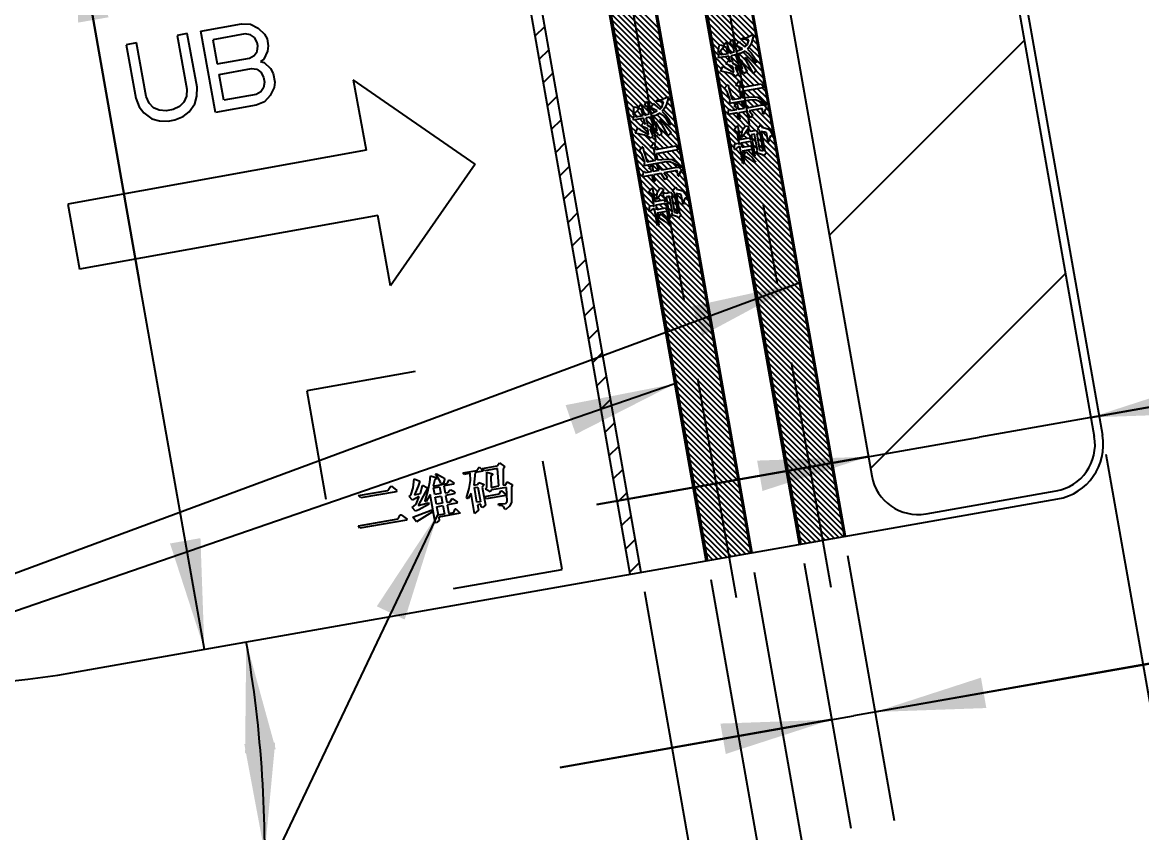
# Model space of a CAD drawing. Header units: millimetres. Extents: x 0 to 210, y 0 to 297.
# Drawn here: x 126.87 to 147.18, y 159.3 to 174.01 of the extents above; entities that cross this region are included whole.
import ezdxf

# ---------------------------------------------------------------- set-up
doc = ezdxf.new("R2010")
doc.units = ezdxf.units.MM
doc.header["$LTSCALE"] = 19.36
doc.linetypes.add('CENTER', pattern=[0.6, 0.375, -0.075, 0.075, -0.075])
doc.layers.get('0').update_dxf_attribs({"linetype": 'CONTINUOUS'})
doc.layers.add('00_COSMETICS', color=7, linetype='CONTINUOUS')
doc.layers.add('DEFAULT_1', color=7, linetype='CENTER')
doc.styles.get("Standard").update_dxf_attribs({"font": 'SIMPLEX.SHX', "width": 0.56})
doc.dimstyles.new('DIMSTYLE_2', dxfattribs={"dimtxt": 2, "dimasz": 2, "dimexe": 2, "dimexo": 0.35, "dimgap": 0.5, "dimtad": 1, "dimzin": 0, "dimdsep": 46, "dimtxsty": 'STANDARD', "dimblk": '_FILLED', "dimblk1": '_FILLED', "dimblk2": '_FILLED', "dimcen": 0.09, "dimazin": 0, "dimtp": 0.01, "dimtm": 0.01, "dimtfac": 1, "dimtofl": 0, "dimtmove": 0, "dimatfit": 3, "dimldrblk": '_FILLED', "dimfxl": 1, "dimtolj": 1, "dimtzin": 0, "dimarcsym": 0})
doc.dimstyles.new('DIMSTYLE_5', dxfattribs={"dimtxt": 2, "dimasz": 2, "dimexe": 2, "dimexo": 0.35, "dimgap": 1, "dimtad": 0, "dimtih": 1, "dimtoh": 1, "dimdec": 1, "dimzin": 0, "dimdsep": 46, "dimtxsty": 'STANDARD', "dimblk": '_FILLED', "dimblk1": '_FILLED', "dimblk2": '_FILLED', "dimcen": 0.09, "dimazin": 0, "dimtp": 0.5, "dimtm": 0.5, "dimtfac": 1, "dimtdec": -1, "dimtofl": 0, "dimtmove": 0, "dimatfit": 3, "dimldrblk": '_FILLED', "dimfxl": 1, "dimtolj": 1, "dimtzin": 0, "dimarcsym": 0})
doc.dimstyles.get("Standard").update_dxf_attribs({"dimtxt": 2, "dimasz": 2, "dimexe": 2, "dimexo": 0.35, "dimtad": 1, "dimzin": 0, "dimdsep": 46, "dimtxsty": 'STANDARD', "dimblk": '_FILLED', "dimblk1": '_FILLED', "dimblk2": '_FILLED', "dimcen": 0.09, "dimazin": 0, "dimtol": 1, "dimtp": 0.01, "dimtm": 0.01, "dimtfac": 1, "dimtofl": 0, "dimtmove": 0, "dimatfit": 3, "dimldrblk": '_FILLED', "dimfxl": 1, "dimtolj": 1, "dimtzin": 0, "dimarcsym": 0})

# ---------------------------------------------------------------- blocks, each defined once
blk = doc.blocks.new('_FILLED')
at = {"color": 0, "linetype": 'BYBLOCK'}
blk.add_solid([(0, 0), (-1, 0.14), (-1, -0.14)], dxfattribs=at)
blk = doc.blocks.new('*D4')
at = {"color": 2}
for p, q in [((128.996, 169.326), (126.379, 184.171)), ((127.816, 176.022), (128.996, 169.326)), ((130.177, 162.629), (128.996, 169.326))]:
    blk.add_line(p, q, dxfattribs=at)
at = {"color": 2, "xscale": 2, "yscale": 2, "zscale": 2}
for p, rotation in [((127.816, 176.022), 100), ((130.177, 162.629), 280)]:
    blk.add_blockref('_FILLED', p, dxfattribs=dict(at, rotation=rotation))
blk = doc.blocks.new('*D19')
at = {"color": 2}
for p, q in [((159.22, 169.123), (144.242, 166.482)), ((146.261, 166.838), (159.22, 169.123)), ((137.299, 165.258), (144.242, 166.482)), ((142.223, 166.126), (137.299, 165.258))]:
    blk.add_line(p, q, dxfattribs=at)
at = {"color": 2, "xscale": 2, "yscale": 2, "zscale": 2}
for p, rotation in [((146.261, 166.838), 190), ((142.223, 166.126), 10)]:
    blk.add_blockref('_FILLED', p, dxfattribs=dict(at, rotation=rotation))
blk = doc.blocks.new('*D20')
at = {"color": 2}
blk.add_line((89.514, 158.926), (133.272, 158.926), dxfattribs=at)
blk.add_arc((109.176, 158.926), 22.096, 357.31, 10, dxfattribs=at)
for points in [[(131.471, 160.815), (130.936, 162.763), (130.916, 160.743)], [(130.901, 160.911), (131.272, 158.926), (131.461, 160.936)]]:
    blk.add_solid(points, dxfattribs=at)
blk = doc.blocks.new('*D28')
at = {"color": 2}
for p, q in [((141.844, 164.331), (142.692, 159.522)), ((141.056, 164.192), (141.904, 159.384)), ((154.473, 163.631), (141.951, 161.423)), ((142.345, 161.492), (154.473, 163.631)), ((136.633, 160.485), (141.951, 161.423)), ((141.557, 161.353), (136.633, 160.485))]:
    blk.add_line(p, q, dxfattribs=at)
at = {"color": 2, "xscale": 2, "yscale": 2, "zscale": 2}
for p, rotation in [((142.345, 161.492), 190), ((141.557, 161.353), 10)]:
    blk.add_blockref('_FILLED', p, dxfattribs=dict(at, rotation=rotation))
blk = doc.blocks.new('*D29')
at = {"color": 2}
for p, q in [((139.365, 163.894), (141.492, 151.828)), ((140.153, 164.032), (142.28, 151.967)), ((146.857, 154.805), (141.539, 153.867)), ((141.933, 153.937), (146.857, 154.805)), ((132.872, 152.339), (141.539, 153.867)), ((141.145, 153.798), (132.872, 152.339))]:
    blk.add_line(p, q, dxfattribs=at)
at = {"color": 2, "xscale": 2, "yscale": 2, "zscale": 2}
for p, rotation in [((141.933, 153.937), 190), ((141.145, 153.798), 10)]:
    blk.add_blockref('_FILLED', p, dxfattribs=dict(at, rotation=rotation))
blk = doc.blocks.new('*D33')
at = {"color": 2}
for p, q in [((146.53, 166.172), (148.525, 154.863)), ((138.159, 163.681), (139.979, 153.356)), ((143.905, 156.079), (157.335, 158.448)), ((148.177, 156.833), (143.905, 156.079)), ((139.632, 155.326), (143.905, 156.079))]:
    blk.add_line(p, q, dxfattribs=at)
at = {"color": 2, "xscale": 2, "yscale": 2, "zscale": 2}
for p, rotation in [((148.177, 156.833), 10), ((139.632, 155.326), 190)]:
    blk.add_blockref('_FILLED', p, dxfattribs=dict(at, rotation=rotation))

msp = doc.modelspace()

# ---------------------------------------------------------------- linework, layer by layer
at = {"color": 9}
for p, q in [((140.971, 164.532), (138.61, 177.926)), ((141.808, 164.68), (139.446, 178.073)), ((140.116, 164.381), (137.755, 177.775)), ((139.28, 164.234), (136.918, 177.627))]:
    msp.add_line(p, q, dxfattribs=at)
at = {"color": 4}
for p, q in [((138.634, 177.93), (140.996, 164.536)), ((139.422, 178.069), (141.783, 164.675)), ((137.73, 177.771), (140.092, 164.377)), ((136.942, 177.632), (139.304, 164.238)), ((137.901, 163.991), (135.539, 177.384)), ((135.736, 177.419), (138.098, 164.026)), ((139.594, 173.584), (139.635, 173.643)), ((139.635, 173.643), (139.647, 173.645)), ((139.647, 173.645), (139.708, 173.449)), ((139.714, 173.631), (139.741, 173.7)), ((139.717, 173.618), (139.714, 173.631)), ((139.758, 173.6), (139.717, 173.618)), ((139.741, 173.7), (139.756, 173.69)), ((139.756, 173.69), (139.831, 173.484)), ((139.823, 173.598), (139.864, 173.657)), ((139.864, 173.657), (139.877, 173.659)), ((139.877, 173.659), (139.894, 173.637)), ((139.894, 173.637), (139.984, 173.562)), ((139.92, 173.706), (139.931, 173.72)), ((140.052, 173.69), (139.92, 173.706)), ((139.931, 173.72), (140.018, 173.736)), ((140.018, 173.736), (140.114, 173.779)), ((140.028, 173.609), (140.052, 173.69)), ((140.101, 173.634), (140.072, 173.578)), ((140.141, 173.77), (140.101, 173.634)), ((140.114, 173.779), (140.126, 173.781)), ((140.126, 173.781), (140.141, 173.77)), ((139.499, 173.464), (139.513, 173.531)), ((139.511, 173.466), (139.499, 173.464)), ((139.504, 173.362), (139.516, 173.441)), ((139.544, 173.498), (139.511, 173.466)), ((139.513, 173.531), (139.516, 173.583)), ((139.516, 173.583), (139.539, 173.6)), ((139.516, 173.441), (139.528, 173.443)), ((139.528, 173.443), (139.558, 173.423)), ((139.539, 173.6), (139.594, 173.584)), ((139.588, 173.544), (139.544, 173.498)), ((139.558, 173.423), (139.683, 173.445)), ((139.598, 173.559), (139.588, 173.544)), ((139.65, 173.555), (139.596, 173.571)), ((139.596, 173.571), (139.598, 173.559)), ((139.683, 173.445), (139.65, 173.555)), ((139.708, 173.449), (139.793, 173.477)), ((139.817, 173.417), (139.729, 173.401)), ((139.793, 173.477), (139.758, 173.6)), ((139.868, 173.271), (139.817, 173.417)), ((139.825, 173.586), (139.823, 173.598)), ((139.939, 173.528), (139.825, 173.586)), ((139.831, 173.484), (139.939, 173.528)), ((139.914, 173.447), (139.852, 173.436)), ((139.852, 173.436), (139.889, 173.3)), ((139.985, 173.485), (139.914, 173.447)), ((139.984, 173.562), (140.028, 173.609)), ((140.044, 173.444), (139.985, 173.485)), ((140.072, 173.578), (140.031, 173.519)), ((140.031, 173.519), (140.094, 173.453)), ((140.109, 173.365), (140.044, 173.444)), ((140.094, 173.453), (140.145, 173.384)), ((139.692, 173.395), (139.504, 173.362)), ((139.546, 173.124), (139.583, 173.208)), ((139.583, 173.208), (139.595, 173.21)), ((139.595, 173.21), (139.625, 173.189)), ((139.639, 173.256), (139.692, 173.317)), ((139.764, 173.201), (139.639, 173.256)), ((139.724, 173.284), (139.692, 173.395)), ((139.692, 173.317), (139.705, 173.32)), ((139.705, 173.32), (139.724, 173.284)), ((139.729, 173.401), (139.761, 173.291)), ((139.761, 173.291), (139.751, 173.276)), ((139.751, 173.276), (139.938, 173.167)), ((139.889, 173.3), (139.868, 173.271)), ((139.897, 173.328), (139.909, 173.33)), ((139.899, 173.315), (139.897, 173.328)), ((139.938, 173.167), (139.899, 173.315)), ((139.909, 173.33), (139.988, 173.176)), ((139.982, 173.356), (139.992, 173.37)), ((140.133, 173.086), (139.982, 173.356)), ((139.992, 173.37), (140.005, 173.373)), ((140.005, 173.373), (140.138, 173.203)), ((140.162, 173.284), (140.109, 173.365)), ((140.145, 173.384), (140.187, 173.289)), ((140.19, 173.276), (140.162, 173.284)), ((140.187, 173.289), (140.19, 173.276)), ((139.707, 173.088), (139.546, 173.124)), ((139.625, 173.189), (139.782, 173.101)), ((139.791, 173.051), (139.707, 173.088)), ((139.782, 173.101), (139.764, 173.201)), ((139.808, 173.028), (139.791, 173.051)), ((139.947, 173.117), (139.804, 173.195)), ((139.804, 173.195), (139.847, 173.1)), ((139.864, 173.077), (139.808, 173.028)), ((139.847, 173.1), (139.864, 173.077)), ((139.966, 173.082), (139.947, 173.117)), ((140.024, 173.118), (139.966, 173.082)), ((139.988, 173.176), (140.024, 173.118)), ((140.145, 173.088), (140.133, 173.086)), ((140.138, 173.203), (140.189, 173.134)), ((140.189, 173.134), (140.145, 173.088)), ((139.613, 172.814), (139.667, 172.875)), ((139.616, 172.801), (139.613, 172.814)), ((139.666, 172.733), (139.616, 172.801)), ((139.667, 172.875), (139.68, 172.877)), ((139.68, 172.877), (139.695, 172.789)), ((139.822, 172.876), (139.873, 172.95)), ((139.824, 172.864), (139.822, 172.876)), ((139.878, 172.847), (139.824, 172.864)), ((139.873, 172.95), (139.886, 172.952)), ((139.916, 172.635), (139.878, 172.847)), ((139.886, 172.952), (139.908, 172.827)), ((139.908, 172.827), (140.283, 172.893)), ((140.309, 172.82), (139.921, 172.752)), ((140.283, 172.893), (140.319, 172.835)), ((140.319, 172.835), (140.309, 172.82)), ((138.385, 172.594), (138.473, 172.609)), ((138.473, 172.609), (138.568, 172.652)), ((138.596, 172.644), (138.555, 172.507)), ((138.568, 172.652), (138.581, 172.654)), ((138.581, 172.654), (138.596, 172.644)), ((139.716, 172.599), (139.666, 172.733)), ((139.695, 172.789), (139.753, 172.606)), ((139.702, 172.533), (139.716, 172.599)), ((139.753, 172.606), (139.916, 172.635)), ((139.921, 172.752), (139.941, 172.639)), ((139.941, 172.639), (140.106, 172.655)), ((140.167, 172.602), (140.064, 172.596)), ((140.106, 172.655), (140.21, 172.648)), ((140.278, 172.557), (140.167, 172.602)), ((140.21, 172.648), (140.296, 172.599)), ((140.296, 172.599), (140.374, 172.522)), ((137.953, 172.337), (137.967, 172.404)), ((137.967, 172.404), (137.971, 172.456)), ((137.971, 172.456), (137.994, 172.473)), ((137.994, 172.473), (138.048, 172.457)), ((138.042, 172.417), (137.999, 172.371)), ((138.053, 172.432), (138.042, 172.417)), ((138.048, 172.457), (138.09, 172.516)), ((138.105, 172.428), (138.051, 172.444)), ((138.051, 172.444), (138.053, 172.432)), ((138.09, 172.516), (138.102, 172.518)), ((138.102, 172.518), (138.162, 172.322)), ((138.137, 172.318), (138.105, 172.428)), ((138.169, 172.504), (138.195, 172.573)), ((138.171, 172.491), (138.169, 172.504)), ((138.213, 172.473), (138.171, 172.491)), ((138.195, 172.573), (138.21, 172.563)), ((138.21, 172.563), (138.285, 172.357)), ((138.248, 172.35), (138.213, 172.473)), ((138.278, 172.471), (138.319, 172.53)), ((138.28, 172.459), (138.278, 172.471)), ((138.393, 172.402), (138.28, 172.459)), ((138.285, 172.357), (138.393, 172.402)), ((138.319, 172.53), (138.332, 172.533)), ((138.332, 172.533), (138.348, 172.51)), ((138.348, 172.51), (138.439, 172.435)), ((138.375, 172.579), (138.385, 172.594)), ((138.507, 172.563), (138.375, 172.579)), ((138.439, 172.435), (138.482, 172.482)), ((138.482, 172.482), (138.507, 172.563)), ((138.526, 172.451), (138.485, 172.392)), ((138.555, 172.507), (138.526, 172.451)), ((139.672, 172.334), (139.694, 172.428)), ((139.694, 172.428), (139.707, 172.43)), ((140.064, 172.596), (139.702, 172.533)), ((139.707, 172.43), (139.724, 172.407)), ((139.724, 172.407), (139.836, 172.427)), ((139.786, 172.496), (139.798, 172.498)), ((139.83, 172.465), (139.786, 172.496)), ((139.798, 172.498), (139.839, 172.557)), ((139.836, 172.427), (139.83, 172.465)), ((139.839, 172.557), (139.861, 172.432)), ((139.861, 172.432), (139.974, 172.452)), ((139.929, 172.56), (139.942, 172.562)), ((139.974, 172.452), (139.929, 172.56)), ((139.942, 172.562), (140.024, 172.46)), ((140.024, 172.46), (140.299, 172.509)), ((140.298, 172.444), (140.06, 172.402)), ((140.06, 172.402), (140.125, 172.324)), ((140.364, 172.507), (140.278, 172.557)), ((140.315, 172.344), (140.298, 172.444)), ((140.299, 172.509), (140.339, 172.503)), ((140.352, 172.428), (140.328, 172.346)), ((140.339, 172.503), (140.387, 172.447)), ((140.375, 172.445), (140.352, 172.428)), ((140.376, 172.51), (140.364, 172.507)), ((140.374, 172.522), (140.376, 172.51)), ((140.387, 172.447), (140.375, 172.445)), ((137.966, 172.339), (137.953, 172.337)), ((137.959, 172.235), (137.97, 172.314)), ((138.146, 172.268), (137.959, 172.235)), ((137.999, 172.371), (137.966, 172.339)), ((137.97, 172.314), (137.983, 172.316)), ((137.983, 172.316), (138.012, 172.296)), ((138.012, 172.296), (138.137, 172.318)), ((138.179, 172.157), (138.146, 172.268)), ((138.147, 172.19), (138.159, 172.193)), ((138.159, 172.193), (138.179, 172.157)), ((138.162, 172.322), (138.248, 172.35)), ((138.271, 172.29), (138.184, 172.274)), ((138.184, 172.274), (138.216, 172.164)), ((138.323, 172.144), (138.271, 172.29)), ((138.369, 172.32), (138.307, 172.309)), ((138.307, 172.309), (138.343, 172.174)), ((138.351, 172.201), (138.364, 172.203)), ((138.354, 172.188), (138.351, 172.201)), ((138.364, 172.203), (138.443, 172.049)), ((138.44, 172.358), (138.369, 172.32)), ((138.437, 172.229), (138.447, 172.243)), ((138.587, 171.959), (138.437, 172.229)), ((138.499, 172.317), (138.44, 172.358)), ((138.447, 172.243), (138.46, 172.246)), ((138.46, 172.246), (138.593, 172.076)), ((138.485, 172.392), (138.549, 172.326)), ((138.564, 172.238), (138.499, 172.317)), ((138.549, 172.326), (138.599, 172.257)), ((138.617, 172.157), (138.564, 172.238)), ((138.599, 172.257), (138.642, 172.162)), ((139.847, 172.365), (139.672, 172.334)), ((139.869, 172.24), (139.847, 172.365)), ((139.892, 172.257), (139.869, 172.24)), ((140.01, 172.393), (139.872, 172.369)), ((139.872, 172.369), (139.892, 172.257)), ((140.082, 172.277), (140.01, 172.393)), ((140.125, 172.324), (140.082, 172.277)), ((140.328, 172.346), (140.315, 172.344)), ((138, 171.997), (138.037, 172.081)), ((138.162, 171.961), (138, 171.997)), ((138.037, 172.081), (138.05, 172.083)), ((138.05, 172.083), (138.079, 172.063)), ((138.079, 172.063), (138.237, 171.974)), ((138.093, 172.129), (138.147, 172.19)), ((138.219, 172.074), (138.093, 172.129)), ((138.216, 172.164), (138.206, 172.149)), ((138.206, 172.149), (138.393, 172.04)), ((138.237, 171.974), (138.219, 172.074)), ((138.401, 171.99), (138.259, 172.068)), ((138.259, 172.068), (138.301, 171.973)), ((138.343, 172.174), (138.323, 172.144)), ((138.393, 172.04), (138.354, 172.188)), ((138.42, 171.955), (138.401, 171.99)), ((138.479, 171.991), (138.42, 171.955)), ((138.443, 172.049), (138.479, 171.991)), ((138.593, 172.076), (138.643, 172.007)), ((138.643, 172.007), (138.6, 171.961)), ((138.644, 172.149), (138.617, 172.157)), ((138.642, 172.162), (138.644, 172.149)), ((139.786, 172.057), (139.837, 172.131)), ((139.788, 172.045), (139.786, 172.057)), ((139.844, 172.016), (139.788, 172.045)), ((139.837, 172.131), (139.852, 172.121)), ((139.884, 171.791), (139.844, 172.016)), ((139.852, 172.121), (139.894, 171.883)), ((139.922, 171.94), (139.94, 172.059)), ((140.05, 172.091), (139.937, 171.929)), ((139.94, 172.059), (139.991, 172.132)), ((139.991, 172.132), (140.046, 172.116)), ((140.043, 171.987), (140.057, 172.054)), ((140.046, 172.116), (140.05, 172.091)), ((140.057, 172.054), (140.072, 172.043)), ((140.072, 172.043), (140.099, 172.035)), ((140.099, 172.035), (140.186, 172.051)), ((140.186, 172.051), (140.22, 172.005)), ((140.22, 172.005), (140.197, 171.988)), ((140.197, 171.988), (140.25, 171.688)), ((140.22, 172.082), (140.261, 172.141)), ((140.222, 172.07), (140.22, 172.082)), ((140.253, 172.037), (140.222, 172.07)), ((140.317, 171.674), (140.253, 172.037)), ((140.261, 172.141), (140.273, 172.143)), ((140.273, 172.143), (140.292, 172.108)), ((140.347, 172.015), (140.281, 172.029)), ((140.281, 172.029), (140.342, 171.678)), ((140.292, 172.108), (140.401, 172.076)), ((140.375, 172.006), (140.347, 172.015)), ((140.406, 171.831), (140.375, 172.006)), ((140.401, 172.076), (140.448, 172.032)), ((140.448, 172.032), (140.484, 171.974)), ((138.245, 171.924), (138.162, 171.961)), ((138.262, 171.901), (138.245, 171.924)), ((138.318, 171.95), (138.262, 171.901)), ((138.276, 171.749), (138.328, 171.823)), ((138.301, 171.973), (138.318, 171.95)), ((138.328, 171.823), (138.34, 171.825)), ((138.34, 171.825), (138.362, 171.7)), ((138.6, 171.961), (138.587, 171.959)), ((139.796, 171.776), (139.805, 171.803)), ((139.805, 171.803), (139.867, 171.814)), ((139.867, 171.814), (139.884, 171.791)), ((139.894, 171.883), (140.056, 171.912)), ((139.917, 171.823), (140.092, 171.854)), ((139.933, 171.735), (139.917, 171.823)), ((139.925, 171.927), (139.922, 171.94)), ((139.937, 171.929), (139.925, 171.927)), ((140.045, 171.974), (140.043, 171.987)), ((140.072, 171.966), (140.045, 171.974)), ((140.056, 171.912), (140.088, 171.879)), ((140.088, 171.879), (140.072, 171.966)), ((140.092, 171.854), (140.114, 171.728)), ((140.16, 171.981), (140.097, 171.97)), ((140.097, 171.97), (140.166, 171.583)), ((140.213, 171.681), (140.16, 171.981)), ((140.416, 171.846), (140.406, 171.831)), ((140.43, 171.913), (140.416, 171.846)), ((140.45, 171.942), (140.43, 171.913)), ((140.473, 171.959), (140.45, 171.942)), ((140.484, 171.974), (140.473, 171.959)), ((138.068, 171.687), (138.122, 171.748)), ((138.07, 171.674), (138.068, 171.687)), ((138.121, 171.606), (138.07, 171.674)), ((138.17, 171.473), (138.121, 171.606)), ((138.122, 171.748), (138.134, 171.75)), ((138.134, 171.75), (138.15, 171.662)), ((138.15, 171.662), (138.208, 171.479)), ((138.278, 171.737), (138.276, 171.749)), ((138.333, 171.72), (138.278, 171.737)), ((138.37, 171.508), (138.333, 171.72)), ((138.362, 171.7), (138.738, 171.766)), ((138.763, 171.693), (138.376, 171.625)), ((138.376, 171.625), (138.395, 171.512)), ((138.738, 171.766), (138.774, 171.708)), ((138.774, 171.708), (138.763, 171.693)), ((139.797, 171.698), (139.796, 171.776)), ((139.81, 171.701), (139.797, 171.698)), ((139.843, 171.732), (139.81, 171.701)), ((139.878, 171.751), (139.843, 171.732)), ((139.891, 171.754), (139.878, 171.751)), ((139.946, 171.441), (139.891, 171.754)), ((140.106, 171.701), (139.931, 171.67)), ((139.931, 171.67), (139.969, 171.458)), ((140.083, 171.762), (139.933, 171.735)), ((139.969, 171.6), (139.998, 171.656)), ((139.972, 171.587), (139.969, 171.6)), ((140.072, 171.528), (139.972, 171.587)), ((139.998, 171.656), (140.011, 171.659)), ((140.011, 171.659), (140.042, 171.625)), ((140.042, 171.625), (140.12, 171.549)), ((140.114, 171.728), (140.083, 171.762)), ((140.116, 171.716), (140.106, 171.701)), ((140.143, 171.566), (140.116, 171.716)), ((140.166, 171.583), (140.143, 171.566)), ((140.194, 171.639), (140.213, 171.681)), ((140.303, 171.607), (140.194, 171.639)), ((140.25, 171.688), (140.317, 171.674)), ((140.333, 171.586), (140.303, 171.607)), ((140.374, 171.645), (140.333, 171.586)), ((140.342, 171.678), (140.374, 171.645)), ((138.156, 171.406), (138.17, 171.473)), ((138.519, 171.47), (138.156, 171.406)), ((138.208, 171.479), (138.37, 171.508)), ((138.253, 171.371), (138.294, 171.43)), ((138.294, 171.43), (138.316, 171.305)), ((138.384, 171.433), (138.396, 171.435)), ((138.429, 171.325), (138.384, 171.433)), ((138.395, 171.512), (138.56, 171.528)), ((138.396, 171.435), (138.479, 171.333)), ((138.479, 171.333), (138.754, 171.382)), ((138.621, 171.475), (138.519, 171.47)), ((138.56, 171.528), (138.665, 171.521)), ((138.732, 171.43), (138.621, 171.475)), ((138.665, 171.521), (138.751, 171.472)), ((138.818, 171.381), (138.732, 171.43)), ((138.751, 171.472), (138.829, 171.395)), ((138.754, 171.382), (138.793, 171.376)), ((138.831, 171.383), (138.818, 171.381)), ((138.829, 171.395), (138.831, 171.383)), ((139.969, 171.458), (139.946, 171.441)), ((140.161, 171.466), (140.072, 171.528)), ((140.12, 171.549), (140.171, 171.481)), ((140.173, 171.468), (140.161, 171.466)), ((140.171, 171.481), (140.173, 171.468)), ((138.127, 171.207), (138.149, 171.301)), ((138.302, 171.238), (138.127, 171.207)), ((138.149, 171.301), (138.161, 171.303)), ((138.161, 171.303), (138.178, 171.281)), ((138.178, 171.281), (138.291, 171.3)), ((138.24, 171.369), (138.253, 171.371)), ((138.284, 171.338), (138.24, 171.369)), ((138.291, 171.3), (138.284, 171.338)), ((138.324, 171.113), (138.302, 171.238)), ((138.316, 171.305), (138.429, 171.325)), ((138.465, 171.267), (138.327, 171.242)), ((138.327, 171.242), (138.347, 171.13)), ((138.537, 171.15), (138.465, 171.267)), ((138.752, 171.317), (138.515, 171.275)), ((138.515, 171.275), (138.58, 171.197)), ((138.58, 171.197), (138.537, 171.15)), ((138.77, 171.217), (138.752, 171.317)), ((138.782, 171.219), (138.77, 171.217)), ((138.807, 171.301), (138.782, 171.219)), ((138.793, 171.376), (138.842, 171.32)), ((138.829, 171.318), (138.807, 171.301)), ((138.842, 171.32), (138.829, 171.318)), ((138.24, 170.93), (138.292, 171.004)), ((138.292, 171.004), (138.306, 170.994)), ((138.306, 170.994), (138.348, 170.756)), ((138.347, 171.13), (138.324, 171.113)), ((138.395, 170.932), (138.446, 171.005)), ((138.446, 171.005), (138.501, 170.989)), ((138.501, 170.989), (138.505, 170.964)), ((138.674, 170.955), (138.715, 171.014)), ((138.715, 171.014), (138.728, 171.016)), ((138.728, 171.016), (138.747, 170.981)), ((138.747, 170.981), (138.856, 170.949)), ((138.242, 170.918), (138.24, 170.93)), ((138.299, 170.889), (138.242, 170.918)), ((138.339, 170.664), (138.299, 170.889)), ((138.348, 170.756), (138.511, 170.785)), ((138.377, 170.813), (138.395, 170.932)), ((138.379, 170.8), (138.377, 170.813)), ((138.392, 170.802), (138.379, 170.8)), ((138.505, 170.964), (138.392, 170.802)), ((138.498, 170.86), (138.512, 170.927)), ((138.5, 170.847), (138.498, 170.86)), ((138.527, 170.839), (138.5, 170.847)), ((138.511, 170.785), (138.542, 170.752)), ((138.512, 170.927), (138.526, 170.916)), ((138.526, 170.916), (138.553, 170.908)), ((138.542, 170.752), (138.527, 170.839)), ((138.615, 170.855), (138.552, 170.844)), ((138.552, 170.844), (138.62, 170.456)), ((138.553, 170.908), (138.641, 170.924)), ((138.667, 170.554), (138.615, 170.855)), ((138.641, 170.924), (138.675, 170.878)), ((138.675, 170.878), (138.652, 170.861)), ((138.652, 170.861), (138.705, 170.561)), ((138.676, 170.943), (138.674, 170.955)), ((138.708, 170.91), (138.676, 170.943)), ((138.772, 170.547), (138.708, 170.91)), ((138.802, 170.888), (138.735, 170.902)), ((138.735, 170.902), (138.797, 170.551)), ((138.829, 170.88), (138.802, 170.888)), ((138.86, 170.704), (138.829, 170.88)), ((138.856, 170.949), (138.902, 170.905)), ((138.884, 170.786), (138.871, 170.719)), ((138.905, 170.816), (138.884, 170.786)), ((138.902, 170.905), (138.938, 170.847)), ((138.928, 170.832), (138.905, 170.816)), ((138.938, 170.847), (138.928, 170.832)), ((138.251, 170.649), (138.259, 170.676)), ((138.252, 170.571), (138.251, 170.649)), ((138.264, 170.574), (138.252, 170.571)), ((138.259, 170.676), (138.322, 170.687)), ((138.297, 170.605), (138.264, 170.574)), ((138.333, 170.624), (138.297, 170.605)), ((138.322, 170.687), (138.339, 170.664)), ((138.345, 170.627), (138.333, 170.624)), ((138.4, 170.314), (138.345, 170.627)), ((138.372, 170.696), (138.547, 170.727)), ((138.387, 170.608), (138.372, 170.696)), ((138.561, 170.574), (138.386, 170.543)), ((138.537, 170.635), (138.387, 170.608)), ((138.569, 170.602), (138.537, 170.635)), ((138.547, 170.727), (138.569, 170.602)), ((138.571, 170.589), (138.561, 170.574)), ((138.598, 170.439), (138.571, 170.589)), ((138.871, 170.719), (138.86, 170.704)), ((138.386, 170.543), (138.423, 170.331)), ((138.424, 170.473), (138.453, 170.529)), ((138.426, 170.46), (138.424, 170.473)), ((138.527, 170.401), (138.426, 170.46)), ((138.453, 170.529), (138.465, 170.532)), ((138.465, 170.532), (138.497, 170.499)), ((138.497, 170.499), (138.575, 170.422)), ((138.615, 170.339), (138.527, 170.401)), ((138.575, 170.422), (138.626, 170.354)), ((138.62, 170.456), (138.598, 170.439)), ((138.649, 170.513), (138.667, 170.554)), ((138.758, 170.48), (138.649, 170.513)), ((138.705, 170.561), (138.772, 170.547)), ((138.787, 170.46), (138.758, 170.48)), ((138.829, 170.518), (138.787, 170.46)), ((138.797, 170.551), (138.829, 170.518)), ((138.423, 170.331), (138.4, 170.314)), ((138.628, 170.341), (138.615, 170.339)), ((138.626, 170.354), (138.628, 170.341)), ((134.003, 167.67), (132.033, 167.322)), ((132.033, 167.322), (132.381, 165.353)), ((135.117, 165.877), (135.155, 165.932)), ((135.155, 165.932), (135.171, 165.935)), ((135.171, 165.935), (135.232, 165.865)), ((135.223, 165.912), (135.489, 165.959)), ((135.263, 165.871), (135.223, 165.912)), ((135.497, 165.912), (135.263, 165.871)), ((135.489, 165.959), (135.528, 166.014)), ((135.521, 165.594), (135.497, 165.912)), ((135.528, 166.014), (135.62, 165.95)), ((135.622, 165.934), (135.597, 165.897)), ((135.597, 165.897), (135.599, 165.608)), ((135.62, 165.95), (135.622, 165.934)), ((136.667, 164.078), (136.32, 166.047)), ((133.964, 165.561), (133.983, 165.726)), ((133.983, 165.726), (134.088, 165.68)), ((134.268, 165.663), (134.28, 165.778)), ((134.28, 165.778), (134.382, 165.748)), ((134.356, 165.711), (134.329, 165.593)), ((134.385, 165.732), (134.356, 165.711)), ((134.371, 165.81), (134.387, 165.813)), ((134.374, 165.795), (134.371, 165.81)), ((134.416, 165.738), (134.374, 165.795)), ((134.382, 165.748), (134.385, 165.732)), ((134.387, 165.813), (134.494, 165.751)), ((134.461, 165.665), (134.416, 165.738)), ((134.494, 165.751), (134.528, 165.741)), ((134.534, 165.71), (134.514, 165.642)), ((134.528, 165.741), (134.534, 165.71)), ((134.579, 165.637), (134.615, 165.708)), ((134.615, 165.708), (134.707, 165.644)), ((134.867, 165.833), (135.117, 165.877)), ((134.888, 165.805), (134.867, 165.833)), ((134.997, 165.824), (134.888, 165.805)), ((134.982, 165.547), (135.004, 165.696)), ((135.004, 165.696), (134.997, 165.824)), ((135.091, 165.84), (135.067, 165.611)), ((135.232, 165.865), (135.091, 165.84)), ((135.3, 165.845), (135.402, 165.815)), ((135.3, 165.571), (135.3, 165.845)), ((135.405, 165.799), (135.376, 165.778)), ((135.376, 165.778), (135.381, 165.569)), ((135.402, 165.815), (135.405, 165.799)), ((132.973, 165.419), (133.505, 165.512)), ((133.654, 165.49), (133.013, 165.377)), ((133.505, 165.512), (133.556, 165.586)), ((133.556, 165.586), (133.572, 165.589)), ((133.572, 165.589), (133.667, 165.509)), ((133.667, 165.509), (133.654, 165.49)), ((133.923, 165.425), (133.964, 165.561)), ((134.055, 165.593), (133.986, 165.436)), ((134.088, 165.68), (134.055, 165.593)), ((134.095, 165.455), (134.133, 165.607)), ((134.133, 165.607), (134.222, 165.558)), ((134.182, 165.326), (134.233, 165.496)), ((134.222, 165.558), (134.186, 165.488)), ((134.233, 165.496), (134.268, 165.663)), ((134.329, 165.593), (134.579, 165.637)), ((134.334, 165.562), (134.444, 165.581)), ((134.356, 165.437), (134.334, 165.562)), ((134.444, 165.581), (134.466, 165.456)), ((134.467, 165.634), (134.461, 165.665)), ((134.514, 165.642), (134.467, 165.634)), ((134.694, 165.625), (134.522, 165.595)), ((134.522, 165.595), (134.544, 165.47)), ((134.591, 165.478), (134.632, 165.518)), ((134.632, 165.518), (134.648, 165.521)), ((134.648, 165.521), (134.719, 165.485)), ((134.707, 165.644), (134.694, 165.625)), ((134.931, 165.377), (134.982, 165.547)), ((135.067, 165.611), (135.13, 165.622)), ((135.075, 165.564), (135.138, 165.575)), ((135.122, 165.298), (135.075, 165.564)), ((135.13, 165.622), (135.155, 165.658)), ((135.138, 165.575), (135.185, 165.309)), ((135.155, 165.658), (135.242, 165.625)), ((135.245, 165.61), (135.219, 165.573)), ((135.219, 165.573), (135.277, 165.245)), ((135.242, 165.625), (135.245, 165.61)), ((135.274, 165.534), (135.3, 165.571)), ((135.363, 165.486), (135.274, 165.534)), ((135.389, 165.522), (135.363, 165.486)), ((135.381, 165.569), (135.521, 165.594)), ((135.655, 165.569), (135.389, 165.522)), ((135.53, 165.451), (135.553, 165.503)), ((135.553, 165.503), (135.569, 165.506)), ((135.569, 165.506), (135.645, 165.439)), ((135.599, 165.608), (135.646, 165.616)), ((135.646, 165.616), (135.669, 165.668)), ((135.667, 165.314), (135.655, 165.569)), ((135.669, 165.668), (135.759, 165.62)), ((135.761, 165.604), (135.751, 165.57)), ((135.751, 165.57), (135.751, 165.296)), ((135.759, 165.62), (135.761, 165.604)), ((133.013, 165.377), (132.973, 165.419)), ((133.895, 165.404), (133.923, 165.425)), ((133.955, 165.334), (133.895, 165.404)), ((134.072, 165.403), (133.955, 165.334)), ((133.986, 165.436), (134.095, 165.455)), ((134.016, 165.264), (134.072, 165.403)), ((134.186, 165.488), (134.053, 165.238)), ((134.185, 165.31), (134.182, 165.326)), ((134.201, 165.313), (134.185, 165.31)), ((134.275, 165.439), (134.201, 165.313)), ((134.364, 164.939), (134.275, 165.439)), ((134.466, 165.456), (134.356, 165.437)), ((134.365, 165.39), (134.474, 165.409)), ((134.387, 165.265), (134.365, 165.39)), ((134.474, 165.409), (134.496, 165.284)), ((134.544, 165.47), (134.591, 165.478)), ((134.708, 165.451), (134.552, 165.423)), ((134.552, 165.423), (134.574, 165.298)), ((134.574, 165.298), (134.637, 165.309)), ((134.637, 165.309), (134.675, 165.364)), ((134.675, 165.364), (134.767, 165.3)), ((134.719, 165.485), (134.708, 165.451)), ((134.767, 165.3), (134.754, 165.281)), ((134.949, 165.364), (134.931, 165.377)), ((134.965, 165.367), (134.949, 165.364)), ((135.014, 165.456), (134.965, 165.367)), ((135.077, 165.097), (135.014, 165.456)), ((135.185, 165.309), (135.122, 165.298)), ((135.265, 165.404), (135.53, 165.451)), ((135.289, 165.36), (135.265, 165.404)), ((135.648, 165.423), (135.289, 165.36)), ((135.642, 165.277), (135.667, 165.314)), ((135.645, 165.439), (135.648, 165.423)), ((135.751, 165.296), (135.715, 165.225)), ((133.946, 165.203), (133.975, 165.225)), ((134.007, 165.134), (133.946, 165.203)), ((133.961, 165.029), (134.294, 165.152)), ((133.975, 165.225), (134.016, 165.264)), ((134.067, 165.16), (134.007, 165.134)), ((134.315, 165.123), (134.024, 164.943)), ((134.053, 165.238), (134.238, 165.287)), ((134.243, 165.256), (134.067, 165.16)), ((134.238, 165.287), (134.256, 165.274)), ((134.256, 165.274), (134.243, 165.256)), ((134.294, 165.152), (134.309, 165.155)), ((134.309, 165.155), (134.315, 165.123)), ((134.496, 165.284), (134.387, 165.265)), ((134.395, 165.218), (134.504, 165.237)), ((134.422, 165.062), (134.395, 165.218)), ((134.819, 165.099), (134.428, 165.03)), ((134.504, 165.237), (134.532, 165.081)), ((134.754, 165.281), (134.582, 165.251)), ((134.582, 165.251), (134.61, 165.095)), ((134.61, 165.095), (134.704, 165.111)), ((134.704, 165.111), (134.724, 165.179)), ((134.724, 165.179), (134.74, 165.182)), ((134.74, 165.182), (134.819, 165.099)), ((135.147, 165.157), (135.077, 165.097)), ((135.193, 165.262), (135.13, 165.251)), ((135.13, 165.251), (135.147, 165.157)), ((135.201, 165.215), (135.193, 165.262)), ((135.22, 165.202), (135.201, 165.215)), ((135.277, 165.245), (135.22, 165.202)), ((135.514, 165.27), (135.642, 165.277)), ((135.519, 165.239), (135.514, 165.27)), ((135.585, 165.234), (135.519, 165.239)), ((135.603, 165.222), (135.585, 165.234)), ((135.627, 165.177), (135.603, 165.222)), ((135.645, 165.165), (135.627, 165.177)), ((135.715, 165.225), (135.645, 165.165)), ((132.973, 164.871), (133.692, 164.997)), ((133.841, 164.975), (132.997, 164.827)), ((133.692, 164.997), (133.728, 165.068)), ((133.728, 165.068), (133.744, 165.071)), ((133.744, 165.071), (133.854, 164.994)), ((133.854, 164.994), (133.841, 164.975)), ((134.024, 164.943), (133.961, 165.029)), ((134.382, 164.926), (134.364, 164.939)), ((134.439, 164.968), (134.382, 164.926)), ((134.532, 165.081), (134.422, 165.062)), ((134.428, 165.03), (134.439, 164.968)), ((132.997, 164.827), (132.973, 164.871)), ((134.697, 163.731), (136.667, 164.078))]:
    msp.add_line(p, q, dxfattribs=at)
at = {"color": 7}
for p, q in [((144.455, 177.941), (146.47, 166.517)), ((127.789, 162.208), (145.658, 165.359))]:
    msp.add_line(p, q, dxfattribs=at)
at = {"color": 2}
for p, q in [((138.411, 173.909), (137.425, 174.895)), ((140.145, 173.967), (139.159, 174.953)), ((140.166, 173.846), (139.18, 174.833)), ((138.433, 173.788), (137.446, 174.774)), ((138.454, 173.667), (137.468, 174.653)), ((140.188, 173.725), (139.201, 174.712)), ((138.475, 173.546), (137.489, 174.533)), ((140.059, 173.754), (139.223, 174.591)), ((139.984, 173.73), (139.244, 174.47)), ((138.496, 173.425), (137.51, 174.412)), ((138.518, 173.305), (137.532, 174.291)), ((140.017, 173.597), (139.265, 174.349)), ((139.862, 173.653), (139.287, 174.228)), ((138.539, 173.184), (137.553, 174.17)), ((138.56, 173.063), (137.574, 174.049)), ((139.734, 173.682), (139.308, 174.107)), ((136.178, 173.762), (136.351, 173.935)), ((138.582, 172.942), (137.596, 173.928)), ((139.775, 173.541), (139.329, 173.986)), ((139.61, 173.607), (139.351, 173.866)), ((138.603, 172.821), (137.617, 173.807)), ((138.624, 172.7), (137.638, 173.686)), ((139.526, 173.59), (139.372, 173.745)), ((139.508, 173.509), (139.393, 173.624)), ((139.825, 173.591), (139.773, 173.643)), ((140.046, 173.668), (140.02, 173.694)), ((140.23, 173.484), (140.094, 173.62)), ((140.209, 173.605), (140.119, 173.695)), ((136.253, 173.339), (136.425, 173.511)), ((138.573, 172.652), (137.659, 173.566)), ((138.503, 172.622), (137.681, 173.445)), ((139.511, 173.407), (139.415, 173.503)), ((139.589, 173.428), (139.532, 173.485)), ((139.674, 173.443), (139.58, 173.536)), ((139.752, 173.464), (139.681, 173.535)), ((139.826, 173.39), (139.802, 173.414)), ((139.832, 173.484), (139.83, 173.486)), ((139.902, 173.513), (139.834, 173.582)), ((140.01, 173.306), (139.876, 173.44)), ((140.294, 173.121), (139.949, 173.466)), ((140.252, 173.363), (140.057, 173.557)), ((138.425, 172.601), (137.702, 173.324)), ((139.634, 173.184), (139.436, 173.382)), ((139.561, 173.158), (139.457, 173.261)), ((139.649, 173.268), (139.548, 173.369)), ((139.699, 173.319), (139.633, 173.384)), ((139.775, 173.143), (139.679, 173.239)), ((139.72, 173.297), (139.713, 173.304)), ((139.934, 173.183), (139.735, 173.382)), ((139.899, 173.318), (139.879, 173.338)), ((140.337, 172.879), (139.933, 173.283)), ((140.273, 173.242), (140.156, 173.359)), ((136.327, 172.916), (136.5, 173.088)), ((138.464, 172.462), (137.723, 173.203)), ((138.31, 172.517), (137.745, 173.082)), ((139.901, 172.718), (139.478, 173.14)), ((139.657, 172.863), (139.5, 173.019)), ((139.83, 172.888), (139.608, 173.11)), ((139.871, 172.947), (139.748, 173.07)), ((140.148, 172.869), (139.843, 173.174)), ((140.063, 172.854), (139.851, 173.066)), ((140.233, 172.884), (140.008, 173.108)), ((140.316, 173), (140.185, 173.13)), ((138.184, 172.543), (137.766, 172.961)), ((138.236, 172.392), (137.787, 172.84)), ((139.615, 172.805), (139.521, 172.899)), ((139.889, 172.63), (139.688, 172.832)), ((139.88, 172.839), (139.868, 172.85)), ((139.979, 172.839), (139.89, 172.928)), ((140.379, 172.638), (140.214, 172.803)), ((140.358, 172.758), (140.298, 172.818)), ((136.402, 172.492), (136.574, 172.665)), ((138.058, 172.47), (137.809, 172.719)), ((137.972, 172.457), (137.83, 172.599)), ((138.646, 172.579), (138.592, 172.633)), ((139.713, 172.607), (139.542, 172.778)), ((139.8, 172.421), (139.564, 172.657)), ((139.805, 172.615), (139.725, 172.695)), ((139.976, 172.643), (139.932, 172.686)), ((140.067, 172.652), (139.96, 172.759)), ((140.167, 172.651), (140.044, 172.773)), ((140.223, 172.495), (140.119, 172.599)), ((140.401, 172.517), (140.129, 172.788)), ((137.96, 172.369), (137.851, 172.478)), ((138.115, 172.314), (138.027, 172.401)), ((138.107, 172.421), (138.098, 172.43)), ((138.345, 172.382), (138.236, 172.491)), ((138.497, 172.529), (138.457, 172.569)), ((138.71, 172.217), (138.505, 172.421)), ((138.688, 172.338), (138.543, 172.483)), ((138.667, 172.458), (138.57, 172.556)), ((139.694, 172.427), (139.585, 172.536)), ((139.675, 172.346), (139.606, 172.415)), ((139.808, 172.512), (139.775, 172.545)), ((139.884, 172.436), (139.856, 172.465)), ((139.969, 172.451), (139.859, 172.56)), ((140.054, 172.466), (139.944, 172.575)), ((140.138, 172.481), (140.029, 172.59)), ((140.486, 172.033), (140.108, 172.411)), ((140.465, 172.154), (140.193, 172.426)), ((140.311, 172.507), (140.25, 172.568)), ((140.303, 172.416), (140.278, 172.441)), ((140.422, 172.396), (140.374, 172.444)), ((136.476, 172.069), (136.649, 172.242)), ((137.963, 172.266), (137.873, 172.357)), ((138.047, 172.083), (137.894, 172.236)), ((138.03, 172.299), (137.978, 172.351)), ((138.096, 172.133), (137.989, 172.24)), ((138.143, 172.186), (138.074, 172.255)), ((138.195, 172.333), (138.143, 172.385)), ((138.382, 172.047), (138.196, 172.233)), ((138.289, 172.239), (138.243, 172.285)), ((138.485, 172.143), (138.317, 172.311)), ((138.752, 171.975), (138.394, 172.333)), ((138.731, 172.096), (138.623, 172.203)), ((139.818, 172.104), (139.628, 172.294)), ((139.949, 172.072), (139.685, 172.336)), ((139.867, 172.254), (139.77, 172.351)), ((139.99, 172.131), (139.876, 172.245)), ((140.172, 172.048), (139.877, 172.344)), ((140.227, 172.093), (139.939, 172.381)), ((140.32, 172.1), (140.111, 172.308)), ((140.443, 172.275), (140.338, 172.381)), ((138.01, 172.02), (137.915, 172.115)), ((138.359, 171.571), (137.937, 171.994)), ((138.233, 171.997), (138.105, 172.124)), ((138.589, 171.74), (138.263, 172.066)), ((138.359, 172.17), (138.339, 172.189)), ((138.795, 171.733), (138.405, 172.123)), ((138.774, 171.854), (138.632, 171.995)), ((139.853, 171.97), (139.649, 172.173)), ((139.874, 171.849), (139.67, 172.052)), ((139.93, 171.992), (139.863, 172.059)), ((140.045, 171.977), (140.001, 172.021)), ((140.08, 172.041), (140.042, 172.079)), ((140.268, 171.952), (140.218, 172.003)), ((140.388, 171.932), (140.294, 172.026)), ((136.551, 171.646), (136.724, 171.819)), ((138.104, 171.727), (137.958, 171.873)), ((138.278, 171.752), (138.043, 171.988)), ((138.319, 171.811), (138.174, 171.955)), ((138.504, 171.725), (138.297, 171.932)), ((138.674, 171.755), (138.453, 171.975)), ((139.818, 171.805), (139.692, 171.932)), ((139.797, 171.727), (139.713, 171.811)), ((139.933, 171.89), (139.884, 171.939)), ((139.979, 171.743), (139.921, 171.802)), ((140.017, 171.905), (139.96, 171.962)), ((140.064, 171.758), (139.987, 171.835)), ((140.076, 171.945), (140.048, 171.973)), ((140.097, 171.825), (140.072, 171.85)), ((140.186, 171.836), (140.107, 171.914)), ((140.207, 171.715), (140.129, 171.793)), ((140.164, 171.957), (140.143, 171.978)), ((140.29, 171.832), (140.211, 171.91)), ((140.311, 171.711), (140.233, 171.789)), ((140.55, 171.671), (140.3, 171.921)), ((140.571, 171.55), (140.321, 171.8)), ((140.529, 171.791), (140.426, 171.894)), ((140.507, 171.912), (140.466, 171.954)), ((138.107, 171.624), (137.979, 171.752)), ((138.168, 171.464), (138, 171.632)), ((138.33, 171.501), (138.146, 171.685)), ((138.338, 171.692), (138.3, 171.73)), ((138.42, 171.71), (138.348, 171.782)), ((138.507, 171.523), (138.401, 171.629)), ((138.605, 171.525), (138.486, 171.644)), ((138.859, 171.371), (138.57, 171.659)), ((138.838, 171.491), (138.655, 171.674)), ((138.816, 171.612), (138.74, 171.689)), ((139.938, 171.486), (139.734, 171.69)), ((139.916, 171.607), (139.817, 171.707)), ((139.895, 171.728), (139.874, 171.749)), ((139.988, 171.636), (139.95, 171.674)), ((140.14, 171.583), (140.034, 171.689)), ((140.119, 171.704), (140.112, 171.71)), ((140.635, 171.187), (140.15, 171.672)), ((140.614, 171.308), (140.334, 171.588)), ((140.593, 171.429), (140.342, 171.679)), ((136.626, 171.223), (136.798, 171.396)), ((138.241, 171.292), (138.022, 171.511)), ((138.146, 171.287), (138.043, 171.39)), ((138.246, 171.486), (138.187, 171.544)), ((138.256, 171.376), (138.216, 171.416)), ((138.41, 171.321), (138.301, 171.431)), ((138.495, 171.336), (138.385, 171.446)), ((138.416, 171.514), (138.39, 171.54)), ((138.579, 171.351), (138.47, 171.461)), ((138.664, 171.366), (138.559, 171.472)), ((138.749, 171.381), (138.678, 171.452)), ((140.742, 170.583), (139.756, 171.569)), ((140.763, 170.462), (139.777, 171.448)), ((140.699, 170.824), (139.948, 171.576)), ((140.72, 170.704), (139.967, 171.457)), ((140.678, 170.945), (140.15, 171.473)), ((140.657, 171.066), (140.151, 171.572)), ((138.397, 170.936), (138.064, 171.269)), ((138.438, 170.994), (138.211, 171.222)), ((138.304, 171.229), (138.296, 171.237)), ((138.326, 171.306), (138.314, 171.318)), ((138.614, 170.919), (138.335, 171.198)), ((138.675, 170.957), (138.38, 171.252)), ((138.944, 170.887), (138.55, 171.282)), ((138.923, 171.008), (138.634, 171.296)), ((138.761, 171.27), (138.719, 171.311)), ((138.901, 171.129), (138.789, 171.241)), ((138.88, 171.25), (138.819, 171.31)), ((140.784, 170.341), (139.798, 171.327)), ((140.806, 170.22), (139.82, 171.206)), ((138.266, 170.968), (138.086, 171.148)), ((138.311, 170.824), (138.107, 171.027)), ((138.717, 171.014), (138.558, 171.173)), ((138.752, 170.98), (138.743, 170.989)), ((140.827, 170.099), (139.841, 171.085)), ((136.7, 170.8), (136.873, 170.972)), ((138.332, 170.703), (138.128, 170.906)), ((138.259, 170.676), (138.15, 170.785)), ((138.383, 170.851), (138.321, 170.913)), ((138.374, 170.761), (138.342, 170.792)), ((138.458, 170.775), (138.408, 170.826)), ((138.534, 170.799), (138.449, 170.884)), ((138.511, 170.922), (138.49, 170.943)), ((138.622, 170.811), (138.584, 170.849)), ((138.726, 170.806), (138.663, 170.869)), ((138.846, 170.786), (138.736, 170.896)), ((139.008, 170.524), (138.758, 170.775)), ((138.965, 170.766), (138.911, 170.82)), ((140.848, 169.978), (139.862, 170.965)), ((140.87, 169.857), (139.883, 170.844)), ((138.252, 170.584), (138.171, 170.665)), ((138.374, 170.461), (138.262, 170.573)), ((138.353, 170.582), (138.318, 170.617)), ((138.421, 170.614), (138.379, 170.656)), ((138.505, 170.629), (138.428, 170.706)), ((138.555, 170.678), (138.513, 170.721)), ((138.577, 170.558), (138.56, 170.574)), ((138.644, 170.69), (138.565, 170.768)), ((138.665, 170.569), (138.587, 170.647)), ((138.748, 170.685), (138.669, 170.764)), ((138.769, 170.564), (138.691, 170.643)), ((139.029, 170.404), (138.779, 170.654)), ((138.987, 170.645), (138.878, 170.754)), ((140.891, 169.737), (139.905, 170.723)), ((140.912, 169.616), (139.926, 170.602)), ((136.775, 170.377), (136.948, 170.549)), ((138.396, 170.34), (138.192, 170.544)), ((139.2, 169.437), (138.214, 170.423)), ((138.437, 170.498), (138.391, 170.544)), ((139.157, 169.678), (138.406, 170.43)), ((139.115, 169.92), (138.475, 170.559)), ((139.136, 169.799), (138.552, 170.383)), ((139.093, 170.041), (138.608, 170.526)), ((139.072, 170.162), (138.752, 170.482)), ((139.051, 170.283), (138.823, 170.51)), ((140.934, 169.495), (139.947, 170.481)), ((139.221, 169.316), (138.235, 170.302)), ((139.242, 169.195), (138.256, 170.181)), ((139.179, 169.557), (138.413, 170.323)), ((140.955, 169.374), (139.969, 170.36)), ((140.976, 169.253), (139.99, 170.239)), ((136.85, 169.953), (137.022, 170.126)), ((139.264, 169.074), (138.278, 170.06)), ((140.998, 169.132), (140.011, 170.118)), ((141.019, 169.011), (140.033, 169.998)), ((139.285, 168.953), (138.299, 169.939)), ((139.306, 168.832), (138.32, 169.818)), ((141.04, 168.89), (140.054, 169.877)), ((141.062, 168.77), (140.075, 169.756)), ((136.924, 169.53), (137.097, 169.703)), ((139.328, 168.711), (138.341, 169.698)), ((139.349, 168.59), (138.363, 169.577)), ((141.083, 168.649), (140.097, 169.635)), ((139.37, 168.47), (138.384, 169.456)), ((141.104, 168.528), (140.118, 169.514)), ((141.125, 168.407), (140.139, 169.393)), ((136.999, 169.107), (137.171, 169.28)), ((139.392, 168.349), (138.405, 169.335)), ((139.413, 168.228), (138.427, 169.214)), ((141.147, 168.286), (140.161, 169.272)), ((141.168, 168.165), (140.182, 169.151)), ((139.434, 168.107), (138.448, 169.093)), ((139.456, 167.986), (138.469, 168.972)), ((141.189, 168.044), (140.203, 169.031)), ((137.073, 168.684), (137.246, 168.856)), ((139.477, 167.865), (138.491, 168.851)), ((141.211, 167.924), (140.224, 168.91)), ((141.232, 167.803), (140.246, 168.789)), ((139.498, 167.744), (138.512, 168.731)), ((139.52, 167.623), (138.533, 168.61)), ((141.253, 167.682), (140.267, 168.668)), ((141.275, 167.561), (140.288, 168.547)), ((137.148, 168.261), (137.321, 168.433)), ((139.541, 167.503), (138.555, 168.489)), ((139.562, 167.382), (138.576, 168.368)), ((141.296, 167.44), (140.31, 168.426)), ((139.583, 167.261), (138.597, 168.247)), ((141.317, 167.319), (140.331, 168.305)), ((141.339, 167.198), (140.352, 168.185)), ((137.223, 167.837), (137.395, 168.01)), ((139.605, 167.14), (138.619, 168.126)), ((139.626, 167.019), (138.64, 168.005)), ((141.36, 167.077), (140.374, 168.064)), ((141.381, 166.957), (140.395, 167.943)), ((139.647, 166.898), (138.661, 167.884)), ((139.669, 166.777), (138.682, 167.764)), ((141.403, 166.836), (140.416, 167.822)), ((137.297, 167.414), (137.47, 167.587)), ((139.69, 166.656), (138.704, 167.643)), ((139.711, 166.536), (138.725, 167.522)), ((141.424, 166.715), (140.438, 167.701)), ((141.445, 166.594), (140.459, 167.58)), ((139.733, 166.415), (138.746, 167.401)), ((141.466, 166.473), (140.48, 167.459)), ((141.488, 166.352), (140.502, 167.338)), ((137.372, 166.991), (137.545, 167.164)), ((139.754, 166.294), (138.768, 167.28)), ((139.775, 166.173), (138.789, 167.159)), ((141.509, 166.231), (140.523, 167.218)), ((139.797, 166.052), (138.81, 167.038)), ((139.818, 165.931), (138.832, 166.917)), ((141.53, 166.11), (140.544, 167.097)), ((141.552, 165.99), (140.565, 166.976)), ((137.446, 166.568), (137.619, 166.741)), ((139.839, 165.81), (138.853, 166.797)), ((141.573, 165.869), (140.587, 166.855)), ((141.594, 165.748), (140.608, 166.734)), ((139.861, 165.689), (138.874, 166.676)), ((139.882, 165.569), (138.896, 166.555)), ((141.616, 165.627), (140.629, 166.613)), ((137.521, 166.145), (137.694, 166.317)), ((139.903, 165.448), (138.917, 166.434)), ((139.924, 165.327), (138.938, 166.313)), ((141.637, 165.506), (140.651, 166.492)), ((141.658, 165.385), (140.672, 166.371)), ((139.946, 165.206), (138.96, 166.192)), ((141.68, 165.264), (140.693, 166.251)), ((141.701, 165.143), (140.715, 166.13)), ((139.967, 165.085), (138.981, 166.071)), ((139.988, 164.964), (139.002, 165.95)), ((141.722, 165.023), (140.736, 166.009)), ((137.596, 165.722), (137.768, 165.894)), ((140.01, 164.843), (139.023, 165.83)), ((140.031, 164.722), (139.045, 165.709)), ((141.744, 164.902), (140.757, 165.888)), ((141.765, 164.781), (140.779, 165.767)), ((140.052, 164.602), (139.066, 165.588)), ((141.773, 164.673), (140.8, 165.646)), ((141.688, 164.659), (140.821, 165.525)), ((137.67, 165.298), (137.843, 165.471)), ((140.074, 164.481), (139.087, 165.467)), ((140.08, 164.375), (139.109, 165.346)), ((141.603, 164.644), (140.843, 165.404)), ((139.995, 164.36), (139.13, 165.225)), ((139.911, 164.345), (139.151, 165.104)), ((141.519, 164.629), (140.864, 165.284)), ((141.434, 164.614), (140.885, 165.163)), ((137.745, 164.875), (137.918, 165.048)), ((139.826, 164.33), (139.173, 164.983)), ((141.349, 164.599), (140.906, 165.042)), ((141.265, 164.584), (140.928, 164.921)), ((139.741, 164.315), (139.194, 164.863)), ((139.657, 164.3), (139.215, 164.742)), ((141.18, 164.569), (140.949, 164.8)), ((141.095, 164.554), (140.97, 164.679)), ((137.82, 164.452), (137.992, 164.625)), ((139.572, 164.285), (139.237, 164.621)), ((139.487, 164.271), (139.258, 164.5)), ((141.011, 164.539), (140.992, 164.558)), ((139.403, 164.256), (139.279, 164.379)), ((137.894, 164.029), (138.067, 164.201)), ((139.318, 164.241), (139.301, 164.258))]:
    msp.add_line(p, q, dxfattribs=at)
at = {"color": 7}
for centre, radius, start, end in [((145.485, 166.343), 1, 280, 10), ((125.167, 177.078), 15.1, 246.7983, 280)]:
    msp.add_arc(centre, radius, start, end, dxfattribs=at)
at = {"layer": '00_COSMETICS', "color": 2}
for p, q in [((144.308, 177.915), (146.322, 166.491)), ((140.27, 177.203), (142.284, 165.779)), ((130.113, 173.848), (130.851, 173.982)), ((130.38, 172.372), (130.113, 173.848)), ((130.851, 173.982), (131.011, 173.978)), ((131.011, 173.978), (131.151, 173.906)), ((131.151, 173.906), (131.266, 173.797)), ((128.945, 173.637), (128.76, 173.603)), ((129.121, 172.663), (128.945, 173.637)), ((129.867, 173.804), (129.683, 173.77)), ((129.683, 173.77), (129.859, 172.797)), ((130.043, 172.83), (129.867, 173.804)), ((130.916, 173.799), (130.332, 173.693)), ((130.332, 173.693), (130.411, 173.254)), ((131.014, 173.784), (130.916, 173.799)), ((131.087, 173.733), (131.014, 173.784)), ((131.135, 173.644), (131.087, 173.733)), ((131.146, 173.581), (131.135, 173.644)), ((131.266, 173.797), (131.313, 173.709)), ((131.313, 173.709), (131.336, 173.583)), ((141.515, 170.144), (145.054, 173.683)), ((128.76, 173.603), (128.936, 172.63)), ((131.082, 173.407), (131.132, 173.481)), ((131.132, 173.481), (131.146, 173.581)), ((131.323, 173.483), (131.253, 173.341)), ((131.336, 173.583), (131.323, 173.483)), ((130.411, 173.254), (130.996, 173.359)), ((130.996, 173.359), (131.082, 173.407)), ((131.253, 173.341), (131.197, 173.298)), ((131.197, 173.298), (131.264, 173.278)), ((131.264, 173.278), (131.379, 173.169)), ((130.445, 173.065), (131.03, 173.171)), ((130.531, 172.594), (130.445, 173.065)), ((131.03, 173.171), (131.128, 173.156)), ((131.128, 173.156), (131.201, 173.104)), ((131.201, 173.104), (131.248, 173.016)), ((131.248, 173.016), (131.265, 172.922)), ((131.379, 173.169), (131.427, 173.081)), ((131.427, 173.081), (131.456, 172.924)), ((130.041, 172.668), (130.043, 172.83)), ((131.252, 172.822), (131.202, 172.748)), ((131.265, 172.922), (131.252, 172.822)), ((131.442, 172.824), (131.372, 172.682)), ((131.456, 172.924), (131.442, 172.824)), ((135.087, 171.435), (132.879, 172.966)), ((132.879, 172.966), (133.11, 171.687)), ((128.936, 172.63), (128.996, 172.478)), ((129.174, 172.543), (129.121, 172.663)), ((129.851, 172.666), (129.806, 172.56)), ((129.859, 172.797), (129.851, 172.666)), ((130.002, 172.531), (130.041, 172.668)), ((131.115, 172.7), (130.531, 172.594)), ((131.202, 172.748), (131.115, 172.7)), ((131.372, 172.682), (131.266, 172.565)), ((128.996, 172.478), (129.08, 172.364)), ((129.253, 172.46), (129.174, 172.543)), ((129.357, 172.414), (129.253, 172.46)), ((129.485, 172.405), (129.357, 172.414)), ((129.608, 172.427), (129.485, 172.405)), ((129.726, 172.481), (129.608, 172.427)), ((129.806, 172.56), (129.726, 172.481)), ((129.902, 172.383), (130.002, 172.531)), ((131.118, 172.506), (130.38, 172.372)), ((131.266, 172.565), (131.118, 172.506)), ((129.08, 172.364), (129.226, 172.26)), ((129.226, 172.26), (129.36, 172.22)), ((129.36, 172.22), (129.519, 172.216)), ((129.519, 172.216), (129.642, 172.239)), ((129.642, 172.239), (129.79, 172.298)), ((129.79, 172.298), (129.902, 172.383)), ((133.11, 171.687), (127.698, 170.708)), ((135.087, 171.435), (133.556, 169.227)), ((127.698, 170.708), (127.912, 169.527)), ((133.324, 170.506), (127.912, 169.527)), ((133.556, 169.227), (133.324, 170.506)), ((142.261, 165.912), (145.8, 169.451)), ((143.269, 165.09), (145.632, 165.506))]:
    msp.add_line(p, q, dxfattribs=at)
for centre, start, end in [((145.485, 166.343), 280, 10), ((143.121, 165.927), 190, 280)]:
    msp.add_arc(centre, 0.85, start, end, dxfattribs=at)
at = {"layer": 'DEFAULT_1', "color": 2, "linetype": 'CENTER'}
for p, q in [((138.804, 179.279), (141.541, 163.757)), ((137.108, 178.987), (139.826, 163.569))]:
    msp.add_line(p, q, dxfattribs=at)

# ---------------------------------------------------------------- dimensions: what is measured, and where the dimension line sits
at = {"color": 2}
for base, p1, p2, angle, picture, middle in [((127.816, 176.022), (127.789, 162.208), (125.574, 175.627), 100, '*D4', (126.379, 184.171)), ((146.261, 166.838), (142.284, 165.779), (146.322, 166.491), 10, '*D19', (154.808, 168.345)), ((139.632, 155.326), (146.47, 166.517), (138.098, 164.026), 190, '*D33', (152.923, 157.67)), ((141.557, 161.353), (141.783, 164.675), (140.996, 164.536), 190, '*D28', (150.061, 162.853)), ((141.145, 153.798), (140.092, 164.377), (139.304, 164.238), 190, '*D29', (132.872, 152.339))]:
    dim = msp.add_linear_dim(base=base, p1=p1, p2=p2, angle=angle, dimstyle='DIMSTYLE_2', dxfattribs=at)
    dim.commit()
    dim.dimension.update_dxf_attribs({"geometry": picture, "text_midpoint": middle, "dimtype": 160})
dim = msp.add_angular_dim_2l(base=(131.18758, 160.85158), line1=((88.94258, 158.92581), (89.16353, 158.92581)), line2=((130.3737, 162.66354), (130.5913, 162.70191)), dimstyle='DIMSTYLE_5', dxfattribs=at)
dim.commit()
dim.dimension.update_dxf_attribs({"geometry": '*D20', "text_midpoint": (128.34741, 155.48881), "dimtype": 162})

# ---------------------------------------------------------------- leaders
for points in [[(140.996, 169.286), (99.839, 154.042), (102.839, 154.042)], [(138.713, 167.449), (99.839, 154.042), (102.839, 154.042)], [(134.416, 165.096), (128.42, 152.472), (125.42, 152.472)]]:
    msp.add_leader(points, dimstyle='STANDARD', override={"dimtad": 0}, dxfattribs=at)

doc.saveas('drawing.dxf')
